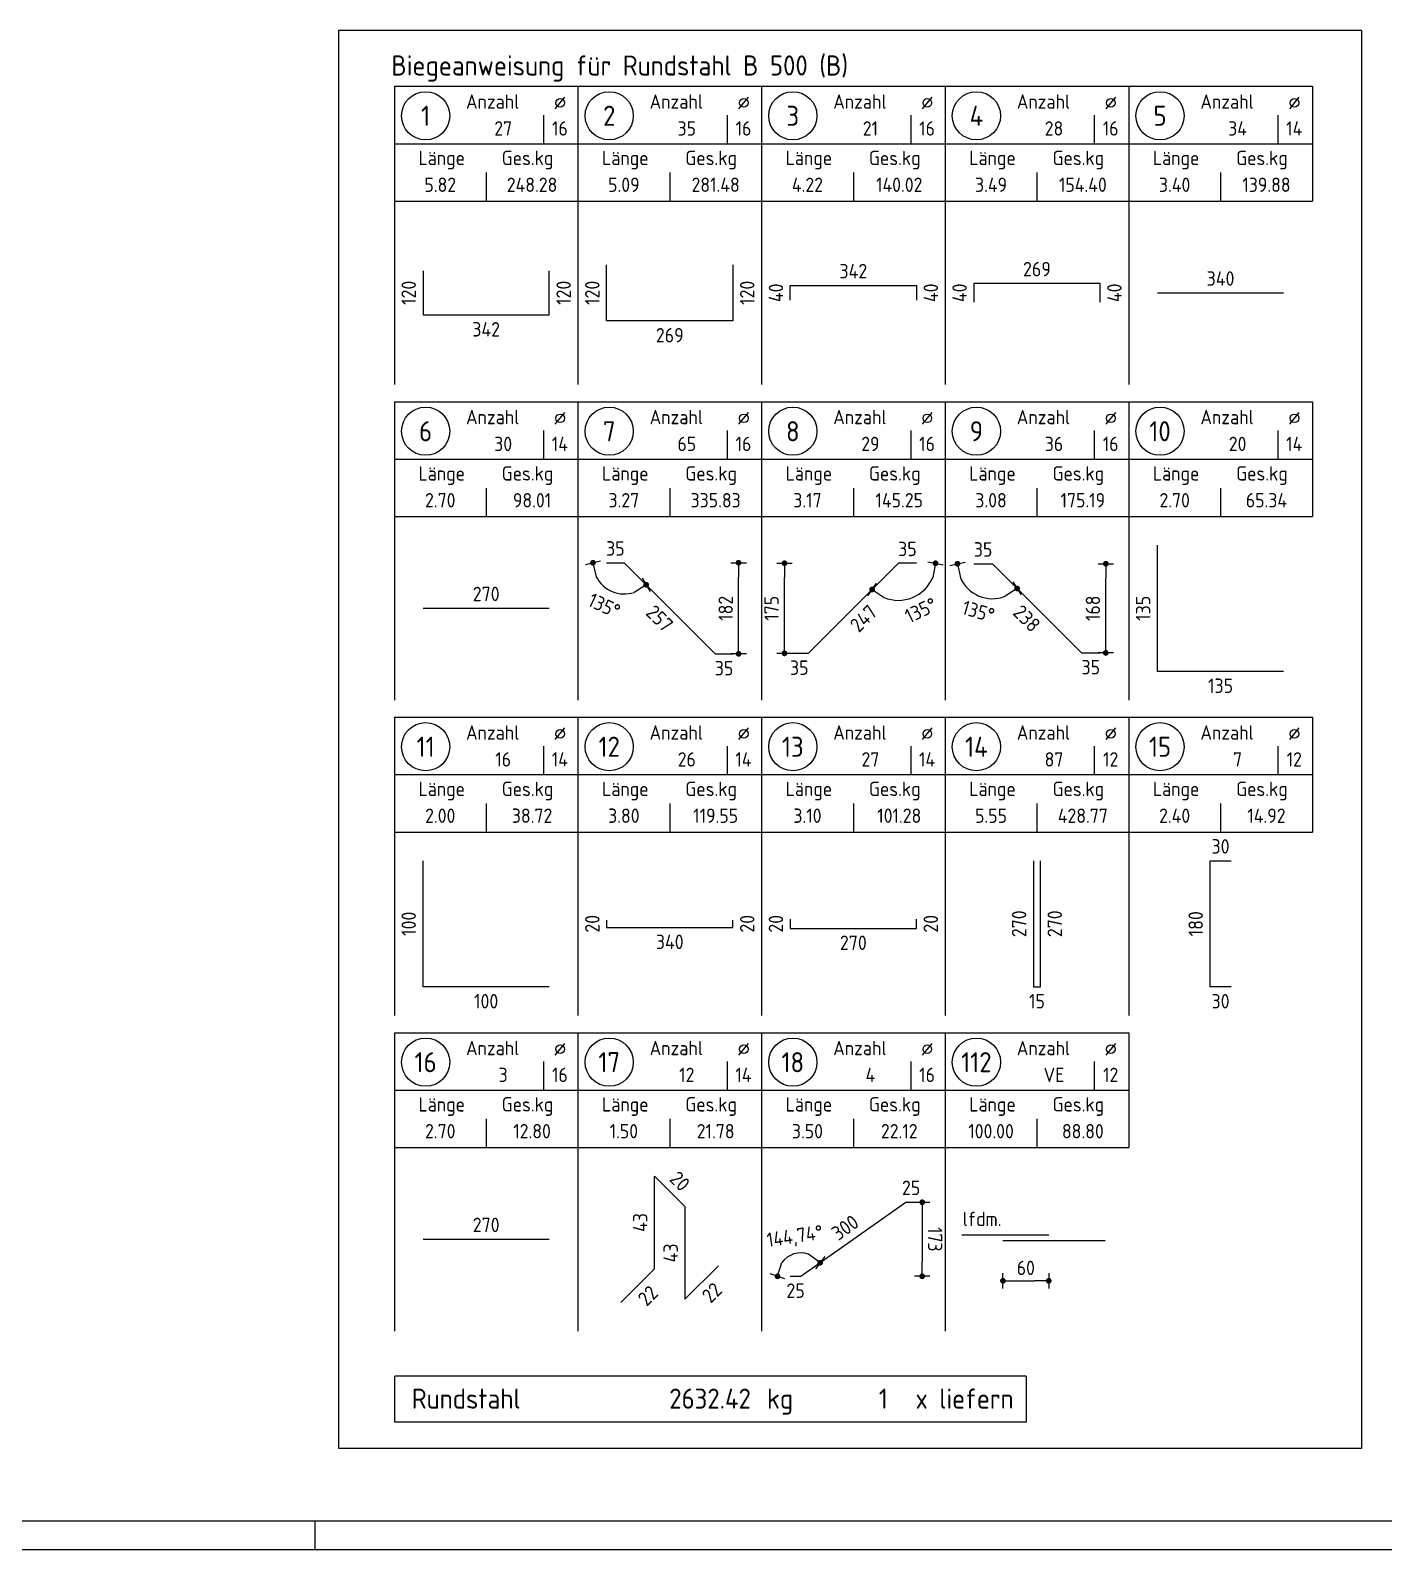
# Model space of a CAD drawing. Extents: x 0 to 42.8, y -1.8 to 41.7.
# Drawn here: x 18.98 to 24.88, y 0 to 6.62 of the extents above; entities that cross this region are included whole.
import ezdxf
from ezdxf.enums import TextEntityAlignment as Align

# ---------------------------------------------------------------- set-up
doc = ezdxf.new("R2010")
doc.units = 0
doc.header["$LTSCALE"] = 0.25
doc.linetypes.add('AUSGEZOGEN', pattern=[1000.01, 1000, 0.01])
for name, color, linetype in [('MASSE', 7, 'Continuous'), ('RAHMEN', 7, 'Continuous'), ('RND', 7, 'Continuous'), ('RND_BILD', 7, 'Continuous'), ('TEXT', 7, 'Continuous')]:
    doc.layers.add(name, color=color, linetype=linetype)
doc.styles.add('txt', font='isocp.shx')
doc.dimstyles.new('DOT_I', dxfattribs={"dimscale": 0.25, "dimtxt": 0.25, "dimasz": 0.25, "dimexe": 0.1, "dimexo": 0.3, "dimgap": 0.1, "dimtad": 1, "dimdec": 3, "dimzin": 3, "dimtxsty": 'txt', "dimblk": 'DOT', "dimblk1": 'DOT', "dimblk2": 'DOT', "dimsah": 1, "dimcen": 0.1, "dimse1": 1, "dimse2": 1, "dimazin": 0, "dimtfac": 1, "dimtdec": 4, "dimtix": 1, "dimtmove": 2, "dimatfit": 3, "dimfxl": 0, "dimtvp": 1, "dimtolj": 1, "dimtzin": 0, "dimarcsym": 0})

# ---------------------------------------------------------------- blocks, each defined once
blk = doc.blocks.new('DOT')
at = {"layer": 'MASSE', "color": 7, "linetype": 'Continuous'}
for p, q in [((0, 0), (-1, 0)), ((0, 0.54), (0, -0.54))]:
    blk.add_line(p, q, dxfattribs=at)
at = {"layer": 'MASSE', "color": 7, "linetype": 'Continuous', "const_width": 0.2}
blk.add_lwpolyline([(-0.1, 0, 1), (0.1, 0, 1)], format="xyb", close=True, dxfattribs=at)
blk = doc.blocks.new('*D17')
at = {"layer": 'Defpoints', "color": 0, "linetype": 'AUSGEZOGEN', "transparency": 16777216}
for p in [(22.07, 4.3013), (22.07, 4.3013), (22.07, 3.9042)]:
    blk.add_point(p, dxfattribs=at)
at = {"layer": 'RND_BILD', "color": 0, "linetype": 'AUSGEZOGEN', "lineweight": -2, "transparency": 16777216}
blk.add_line((22.07, 3.9667), (22.07, 4.2388), dxfattribs=at)
at = {"layer": 'RND_BILD', "color": 0, "linetype": 'AUSGEZOGEN', "lineweight": -2, "transparency": 16777216, "xscale": 0.0625, "yscale": 0.0625, "zscale": 0.0625}
for p, rotation in [((22.07, 4.3013), 90), ((22.07, 3.9042), 270)]:
    blk.add_blockref('DOT', p, dxfattribs=dict(at, rotation=rotation))
at = {"layer": 'RND_BILD', "color": 0, "linetype": 'AUSGEZOGEN', "transparency": 16777216, "insert": (22.0137, 4.1027), "char_height": 0.0625, "attachment_point": 5, "rotation": 90, "style": 'txt'}
blk.add_mtext('\\A1;182', dxfattribs=at)
blk = doc.blocks.new('*D18')
at = {"layer": 'Defpoints', "color": 0, "linetype": 'AUSGEZOGEN', "transparency": 16777216}
for p in [(22.27, 4.299), (22.27, 4.299), (22.27, 3.9064)]:
    blk.add_point(p, dxfattribs=at)
at = {"layer": 'RND_BILD', "color": 0, "linetype": 'AUSGEZOGEN', "lineweight": -2, "transparency": 16777216}
blk.add_line((22.27, 3.9689), (22.27, 4.2365), dxfattribs=at)
at = {"layer": 'RND_BILD', "color": 0, "linetype": 'AUSGEZOGEN', "lineweight": -2, "transparency": 16777216, "xscale": 0.0625, "yscale": 0.0625, "zscale": 0.0625}
for p, rotation in [((22.27, 4.299), 90), ((22.27, 3.9064), 270)]:
    blk.add_blockref('DOT', p, dxfattribs=dict(at, rotation=rotation))
at = {"layer": 'RND_BILD', "color": 0, "linetype": 'AUSGEZOGEN', "transparency": 16777216, "insert": (22.2137, 4.1027), "char_height": 0.0625, "attachment_point": 5, "rotation": 90, "style": 'txt'}
blk.add_mtext('\\A1;175', dxfattribs=at)
blk = doc.blocks.new('*D19')
at = {"layer": 'Defpoints', "color": 0, "linetype": 'AUSGEZOGEN', "transparency": 16777216}
for p in [(23.67, 4.2969), (23.67, 4.2969), (23.67, 3.9085)]:
    blk.add_point(p, dxfattribs=at)
at = {"layer": 'RND_BILD', "color": 0, "linetype": 'AUSGEZOGEN', "lineweight": -2, "transparency": 16777216}
blk.add_line((23.67, 3.971), (23.67, 4.2344), dxfattribs=at)
at = {"layer": 'RND_BILD', "color": 0, "linetype": 'AUSGEZOGEN', "lineweight": -2, "transparency": 16777216, "xscale": 0.0625, "yscale": 0.0625, "zscale": 0.0625}
for p, rotation in [((23.67, 4.2969), 89.99999999999793), ((23.67, 3.9085), 269.999999999998)]:
    blk.add_blockref('DOT', p, dxfattribs=dict(at, rotation=rotation))
at = {"layer": 'RND_BILD', "color": 0, "linetype": 'AUSGEZOGEN', "transparency": 16777216, "insert": (23.6137, 4.1027), "char_height": 0.0625, "attachment_point": 5, "rotation": 90, "style": 'txt'}
blk.add_mtext('\\A1;168', dxfattribs=at)
blk = doc.blocks.new('*D29')
at = {"layer": 'Defpoints', "color": 0, "linetype": 'AUSGEZOGEN', "transparency": 16777216}
for p in [(21.495, 4.3013), (21.5714, 4.3013), (21.5714, 4.3013), (21.5714, 4.1652), (21.9685, 3.9042)]:
    blk.add_point(p, dxfattribs=at)
at = {"layer": 'MASSE', "color": 0, "linetype": 'AUSGEZOGEN', "lineweight": -2, "transparency": 16777216}
blk.add_arc((21.5714, 4.3013), 0.136, 206.56147, 288.43853, dxfattribs=at)
at = {"layer": 'MASSE', "color": 0, "linetype": 'AUSGEZOGEN', "lineweight": -2, "transparency": 16777216, "xscale": 0.0625, "yscale": 0.0625, "zscale": 0.0625}
for p, rotation in [((21.4354, 4.3013), 103.280736319566), ((21.6676, 4.2051), 31.71926368043457)]:
    blk.add_blockref('DOT', p, dxfattribs=dict(at, rotation=rotation))
at = {"layer": 'MASSE', "color": 0, "linetype": 'AUSGEZOGEN', "transparency": 16777216, "insert": (21.4847, 4.1145), "char_height": 0.0625, "attachment_point": 5, "rotation": 335.09239, "style": 'txt'}
blk.add_mtext('\\A1;135°', dxfattribs=at)
blk = doc.blocks.new('*D30')
at = {"layer": 'Defpoints', "color": 0, "linetype": 'AUSGEZOGEN', "transparency": 16777216}
for p in [(22.7663, 4.299), (22.7663, 4.299), (22.845, 4.299), (22.7663, 4.1374), (22.3736, 3.9064)]:
    blk.add_point(p, dxfattribs=at)
at = {"layer": 'MASSE', "color": 0, "linetype": 'AUSGEZOGEN', "lineweight": -2, "transparency": 16777216}
blk.add_arc((22.7663, 4.299), 0.1616, 247.29398, 337.70602, dxfattribs=at)
at = {"layer": 'MASSE', "color": 0, "linetype": 'AUSGEZOGEN', "lineweight": -2, "transparency": 16777216, "xscale": 0.0625, "yscale": 0.0625, "zscale": 0.0625}
for p, rotation in [((22.9279, 4.299), 78.85301236798706), ((22.652, 4.1847), 146.1469876320157)]:
    blk.add_blockref('DOT', p, dxfattribs=dict(at, rotation=rotation))
at = {"layer": 'MASSE', "color": 0, "linetype": 'AUSGEZOGEN', "transparency": 16777216, "insert": (22.8642, 4.0943), "char_height": 0.0625, "attachment_point": 5, "rotation": 25.55763, "style": 'txt'}
blk.add_mtext('\\A1;135°', dxfattribs=at)
blk = doc.blocks.new('*D31')
at = {"layer": 'Defpoints', "color": 0, "linetype": 'AUSGEZOGEN', "transparency": 16777216}
for p in [(23.095, 4.2969), (23.1757, 4.2969), (23.1757, 4.2969), (23.0681, 4.1893), (23.5642, 3.9085)]:
    blk.add_point(p, dxfattribs=at)
at = {"layer": 'MASSE', "color": 0, "linetype": 'AUSGEZOGEN', "lineweight": -2, "transparency": 16777216}
blk.add_arc((23.1757, 4.2969), 0.1522, 203.69623, 291.30377, dxfattribs=at)
at = {"layer": 'MASSE', "color": 0, "linetype": 'AUSGEZOGEN', "lineweight": -2, "transparency": 16777216, "xscale": 0.0625, "yscale": 0.0625, "zscale": 0.0625}
for p, rotation in [((23.0235, 4.2969), 101.8481127652981), ((23.2834, 4.1893), 33.15188723470138)]:
    blk.add_blockref('DOT', p, dxfattribs=dict(at, rotation=rotation))
at = {"layer": 'MASSE', "color": 0, "linetype": 'AUSGEZOGEN', "transparency": 16777216, "insert": (23.1148, 4.0892), "char_height": 0.0625, "attachment_point": 5, "rotation": 343.66198, "style": 'txt'}
blk.add_mtext('\\A1;135°', dxfattribs=at)
blk = doc.blocks.new('A1-35-0')
at = {"layer": 'RAHMEN', "color": 5}
blk.add_line((2, 0.5), (118.4, 0.5), dxfattribs=at)
at = {"layer": 'RAHMEN', "color": 7}
blk.add_line((80.9, 0), (80.9, 0.5), dxfattribs=at)
at = {"layer": 'RAHMEN'}
blk.add_line((0, 0), (118.9, 0), dxfattribs=at)
blk = doc.blocks.new('RND_LIS2')
at = {"layer": 'RND', "color": 3, "linetype": 'Continuous'}
for p, q in [((0, 0), (0, -5.2)), ((0, 0), (3.2, 0)), ((3.2, 0), (3.2, -2)), ((2.6, -0.503), (2.6, -1)), ((0, -1), (3.2, -1)), ((1.6, -1.503), (1.6, -2)), ((0, -2), (3.2, -2))]:
    blk.add_line(p, q, dxfattribs=at)
at = {"layer": 'RND', "color": 7, "linetype": 'Continuous'}
blk.add_line((2.805, -0.39), (2.973, -0.186), dxfattribs=at)
at = {"layer": 'RND', "color": 1, "linetype": 'Continuous'}
blk.add_circle((0.545, -0.513), 0.42, dxfattribs=at)
at = {"layer": 'RND', "color": 7, "linetype": 'Continuous'}
blk.add_circle((2.889, -0.288), 0.075, dxfattribs=at)
at = {"layer": 'RND', "color": 7, "linetype": 'Continuous', "style": 'txt'}
for s, p in [('Anzahl', (1.249, -0.391)), ('Länge', (0.42, -1.373)), ('Ges.kg', (1.872, -1.373))]:
    blk.add_text(s, height=0.25, dxfattribs=at).set_placement(p)
at = {"layer": 'RND', "color": 1, "linetype": 'Continuous', "style": 'txt'}
blk.add_attdef('POS1', text='', height=0.35, dxfattribs=at).set_placement((0.545, -0.513), align=Align.MIDDLE)
at = {"layer": 'RND', "color": 7, "linetype": 'Continuous', "style": 'txt'}
for tag, p in [('STK1', (1.897, -0.859)), ('DS1', (2.885, -0.859)), ('LANG1', (0.8, -1.841)), ('GEW', (2.4, -1.841))]:
    blk.add_attdef(tag, text='', height=0.25, dxfattribs=at).set_placement(p, align=Align.CENTER)
blk = doc.blocks.new('*D38')
at = {"layer": 'Defpoints', "color": 0, "linetype": 'AUSGEZOGEN', "transparency": 16777216}
for p in [(22.87, 1.5142), (22.87, 1.1912), (22.87, 1.1912)]:
    blk.add_point(p, dxfattribs=at)
at = {"layer": 'RND_BILD', "color": 0, "linetype": 'AUSGEZOGEN', "lineweight": -2, "transparency": 16777216}
blk.add_line((22.87, 1.4517), (22.87, 1.2537), dxfattribs=at)
at = {"layer": 'RND_BILD', "color": 0, "linetype": 'AUSGEZOGEN', "lineweight": -2, "transparency": 16777216, "xscale": 0.0625, "yscale": 0.0625, "zscale": 0.0625}
for p, rotation in [((22.87, 1.5142), 90.0000000000013), ((22.87, 1.1912), 270.0000000000013)]:
    blk.add_blockref('DOT', p, dxfattribs=dict(at, rotation=rotation))
at = {"layer": 'RND_BILD', "color": 0, "linetype": 'AUSGEZOGEN', "transparency": 16777216, "insert": (22.9262, 1.3527), "char_height": 0.0625, "attachment_point": 5, "rotation": 270, "style": 'txt'}
blk.add_mtext('\\A1;173', dxfattribs=at)
blk = doc.blocks.new('*D39')
at = {"layer": 'Defpoints', "color": 0, "linetype": 'AUSGEZOGEN', "transparency": 16777216}
for p in [(22.7983, 1.5142), (22.2734, 1.2676), (22.295, 1.1912), (22.3416, 1.1912), (22.3416, 1.1912)]:
    blk.add_point(p, dxfattribs=at)
at = {"layer": 'MASSE', "color": 0, "linetype": 'AUSGEZOGEN', "lineweight": -2, "transparency": 16777216}
blk.add_arc((22.3416, 1.1912), 0.1023, 70.83393, 144.43046, dxfattribs=at)
at = {"layer": 'MASSE', "color": 0, "linetype": 'AUSGEZOGEN', "lineweight": -2, "transparency": 16777216, "xscale": 0.0625, "yscale": 0.0625, "zscale": 0.0625}
for p, rotation in [((22.2393, 1.1912), 252.2152310322735), ((22.4251, 1.2503), 323.0491586504807)]:
    blk.add_blockref('DOT', p, dxfattribs=dict(at, rotation=rotation))
at = {"layer": 'MASSE', "color": 0, "linetype": 'AUSGEZOGEN', "transparency": 16777216, "insert": (22.316, 1.3601), "char_height": 0.0625, "attachment_point": 5, "rotation": 8.60026, "style": 'txt'}
blk.add_mtext('\\A1;144,74°', dxfattribs=at)
blk = doc.blocks.new('*D40')
at = {"layer": 'Defpoints', "color": 0, "linetype": 'AUSGEZOGEN', "transparency": 16777216}
for p in [(23.2215, 1.3466), (23.4215, 1.3466), (23.4215, 1.1716)]:
    blk.add_point(p, dxfattribs=at)
at = {"layer": 'RND', "color": 0, "linetype": 'AUSGEZOGEN', "lineweight": -2, "transparency": 16777216}
blk.add_line((23.284, 1.1716), (23.359, 1.1716), dxfattribs=at)
at = {"layer": 'RND', "color": 0, "linetype": 'AUSGEZOGEN', "lineweight": -2, "transparency": 16777216, "xscale": 0.0625, "yscale": 0.0625, "zscale": 0.0625, "rotation": 180}
blk.add_blockref('DOT', (23.2215, 1.1716), dxfattribs=at)
at = {"layer": 'RND', "color": 0, "linetype": 'AUSGEZOGEN', "lineweight": -2, "transparency": 16777216, "xscale": 0.0625, "yscale": 0.0625, "zscale": 0.0625}
blk.add_blockref('DOT', (23.4215, 1.1716), dxfattribs=at)
at = {"layer": 'RND', "color": 0, "linetype": 'AUSGEZOGEN', "transparency": 16777216, "insert": (23.3215, 1.2279), "char_height": 0.0625, "attachment_point": 5, "style": 'txt'}
blk.add_mtext('\\A1;60', dxfattribs=at)
blk = doc.blocks.new('RND_SUM')
at = {"layer": 'RND', "color": 5, "linetype": 'Continuous'}
for p, q in [((0, 0), (0, 0.8)), ((11, 0.8), (0, 0.8)), ((11, 0.8), (11, 0)), ((11, 0), (0, 0))]:
    blk.add_line(p, q, dxfattribs=at)
at = {"layer": 'RND', "color": 1, "linetype": 'Continuous', "style": 'txt'}
for s, p in [('Rundstahl', (0.292, 0.235)), ('kg', (6.483, 0.235))]:
    blk.add_text(s, height=0.35, dxfattribs=at).set_placement(p)
blk.add_text('x liefern', height=0.35, dxfattribs=at).set_placement((10.784, 0.235), align=Align.RIGHT)
for tag, p in [('RND-S', (6.203, 0.235)), ('RND-Z', (8.59, 0.235))]:
    blk.add_attdef(tag, text='', height=0.35, dxfattribs=at).set_placement(p, align=Align.RIGHT)

msp = doc.modelspace()

# ---------------------------------------------------------------- linework, layer by layer
at = {"layer": 'RND', "color": 1, "linetype": 'AUSGEZOGEN'}
for points in [[(23.0425, 1.3716), (23.4215, 1.3716)], [(23.2215, 1.3466), (23.6674, 1.3466)]]:
    msp.add_lwpolyline(points, dxfattribs=at)
at = {"layer": 'RND_BILD', "color": 1, "linetype": 'AUSGEZOGEN'}
for points in [[(20.695, 5.5742), (20.695, 5.3812), (21.245, 5.3812), (21.245, 5.5742)], [(22.045, 5.6002), (22.045, 5.3553), (21.495, 5.3553), (21.495, 5.6002)], [(22.295, 5.4456), (22.295, 5.5099), (22.845, 5.5099), (22.845, 5.4456)], [(23.645, 5.4369), (23.645, 5.5185), (23.095, 5.5185), (23.095, 5.4369)], [(23.895, 5.4777), (24.445, 5.4777)], [(24.445, 3.8277), (23.895, 3.8277), (23.895, 4.3777)], [(21.495, 4.3013), (21.5714, 4.3013), (21.9685, 3.9042), (22.045, 3.9042)], [(22.845, 4.299), (22.7663, 4.299), (22.3736, 3.9064), (22.295, 3.9064)], [(23.095, 4.2969), (23.1757, 4.2969), (23.5642, 3.9085), (23.645, 3.9085)], [(20.695, 4.1027), (21.245, 4.1027)], [(21.245, 2.4527), (20.695, 2.4527), (20.695, 3.0027)], [(23.3547, 3.0027), (23.3547, 2.4527), (23.3852, 2.4527), (23.3852, 3.0027)], [(24.2158, 2.4527), (24.1241, 2.4527), (24.1241, 3.0027), (24.2158, 3.0027)], [(21.495, 2.7439), (21.495, 2.7116), (22.045, 2.7116), (22.045, 2.7439)], [(22.295, 2.7481), (22.295, 2.7074), (22.845, 2.7074), (22.845, 2.7481)], [(21.5574, 1.0777), (21.7035, 1.2238), (21.7035, 1.6277), (21.8364, 1.4949), (21.8364, 1.091), (21.9825, 1.2371)], [(22.295, 1.1912), (22.3416, 1.1912), (22.7983, 1.5142), (22.845, 1.5142)], [(20.695, 1.3527), (21.245, 1.3527)]]:
    msp.add_lwpolyline(points, dxfattribs=at)
at = {"layer": 'TEXT', "color": 1, "linetype": 'AUSGEZOGEN'}
msp.add_lwpolyline([(20.327, 0.4418), (24.786, 0.4418), (24.786, 6.6216), (20.327, 6.6216)], close=True, dxfattribs=at)

# ---------------------------------------------------------------- block references
at = {"layer": 'RAHMEN', "color": 7, "linetype": 'AUSGEZOGEN', "xscale": 0.25, "yscale": 0.25, "zscale": 0.25}
msp.add_blockref('A1-35-0', (0, 0), dxfattribs=at)
at = {"layer": 'RND_BILD', "color": 6, "linetype": 'AUSGEZOGEN', "xscale": 0.25, "yscale": 0.25, "zscale": 0.25}
msp.add_blockref('RND_LIS2', (20.57, 6.3777), dxfattribs=at).add_auto_attribs({'POS1': '1', 'STK1': '27', 'DS1': '16', 'LANG1': '5.82', 'GEW': '248.28'})
at = {"layer": 'RND_BILD', "color": 7, "linetype": 'AUSGEZOGEN', "xscale": 0.25, "yscale": 0.25, "zscale": 0.25}
for name, p, values in [('RND_LIS2', (21.37, 6.3777), {'POS1': '2', 'STK1': '35', 'DS1': '16', 'LANG1': '5.09', 'GEW': '281.48'}), ('RND_LIS2', (22.17, 6.3777), {'POS1': '3', 'STK1': '21', 'DS1': '16', 'LANG1': '4.22', 'GEW': '140.02'}), ('RND_LIS2', (22.97, 6.3777), {'POS1': '4', 'STK1': '28', 'DS1': '16', 'LANG1': '3.49', 'GEW': '154.40'}), ('RND_LIS2', (23.77, 6.3777), {'POS1': '5', 'STK1': '34', 'DS1': '14', 'LANG1': '3.40', 'GEW': '139.88'}), ('RND_LIS2', (20.57, 5.0027), {'POS1': '6', 'STK1': '30', 'DS1': '14', 'LANG1': '2.70', 'GEW': '98.01'}), ('RND_LIS2', (21.37, 5.0027), {'POS1': '7', 'STK1': '65', 'DS1': '16', 'LANG1': '3.27', 'GEW': '335.83'}), ('RND_LIS2', (22.17, 5.0027), {'POS1': '8', 'STK1': '29', 'DS1': '16', 'LANG1': '3.17', 'GEW': '145.25'}), ('RND_LIS2', (22.97, 5.0027), {'POS1': '9', 'STK1': '36', 'DS1': '16', 'LANG1': '3.08', 'GEW': '175.19'}), ('RND_LIS2', (23.77, 5.0027), {'POS1': '10', 'STK1': '20', 'DS1': '14', 'LANG1': '2.70', 'GEW': '65.34'}), ('RND_LIS2', (20.57, 3.6277), {'POS1': '11', 'STK1': '16', 'DS1': '14', 'LANG1': '2.00', 'GEW': '38.72'}), ('RND_LIS2', (21.37, 3.6277), {'POS1': '12', 'STK1': '26', 'DS1': '14', 'LANG1': '3.80', 'GEW': '119.55'}), ('RND_LIS2', (22.17, 3.6277), {'POS1': '13', 'STK1': '27', 'DS1': '14', 'LANG1': '3.10', 'GEW': '101.28'}), ('RND_LIS2', (22.97, 3.6277), {'POS1': '14', 'STK1': '87', 'DS1': '12', 'LANG1': '5.55', 'GEW': '428.77'}), ('RND_LIS2', (23.77, 3.6277), {'POS1': '15', 'STK1': '7', 'DS1': '12', 'LANG1': '2.40', 'GEW': '14.92'}), ('RND_LIS2', (20.57, 2.2527), {'POS1': '16', 'STK1': '3', 'DS1': '16', 'LANG1': '2.70', 'GEW': '12.80'}), ('RND_LIS2', (21.37, 2.2527), {'POS1': '17', 'STK1': '12', 'DS1': '14', 'LANG1': '1.50', 'GEW': '21.78'}), ('RND_LIS2', (22.17, 2.2527), {'POS1': '18', 'STK1': '4', 'DS1': '16', 'LANG1': '3.50', 'GEW': '22.12'}), ('RND_LIS2', (22.97, 2.2527), {'POS1': '112', 'STK1': 'VE', 'DS1': '12', 'LANG1': '100.00', 'GEW': '88.80'}), ('RND_SUM', (20.5727, 0.5556), {'RND-S': '2632.42', 'RND-Z': '1'})]:
    msp.add_blockref(name, p, dxfattribs=at).add_auto_attribs(values)

# ---------------------------------------------------------------- texts
at = {"layer": 'RND_BILD', "color": 7, "linetype": 'AUSGEZOGEN', "style": 'txt'}
for s, rotation, p in [('342', 360, (22.57, 5.5724)), ('120', 90, (20.6325, 5.4777)), ('120', 90, (21.3075, 5.4777)), ('120', 90, (21.4325, 5.4777)), ('120', 90, (22.1075, 5.4777)), ('40', 90, (22.2325, 5.4777)), ('40', 90, (22.9075, 5.4777)), ('40', 90, (23.0325, 5.4777)), ('40', 90, (23.7075, 5.4777)), ('257', 315, (21.7258, 4.0585)), ('247', 45, (22.6142, 4.0585)), ('238', 315, (23.3258, 4.0585)), ('135', 90, (23.8325, 4.1027)), ('35', 360, (23.6046, 3.846)), ('270', 90, (23.2922, 2.7277)), ('270', 90, (23.4477, 2.7277)), ('100', 90, (20.6325, 2.7277)), ('20', 90, (21.4325, 2.7277)), ('20', 90, (22.1075, 2.7277)), ('20', 90, (22.2325, 2.7277)), ('20', 90, (22.9075, 2.7277)), ('180', 90, (24.0616, 2.7277)), ('20', 315, (21.8142, 1.6055)), ('43', 90, (21.641, 1.4258)), ('300', 35.26439, (22.5339, 1.4038)), ('43', 90, (21.7739, 1.293)), ('22', 45, (21.6747, 1.1066)), ('22', 45, (21.9536, 1.1199))]:
    msp.add_text(s, height=0.063, rotation=rotation, dxfattribs=at).set_placement(p, align=Align.MIDDLE)
for s, p in [('269', (23.37, 5.581)), ('340', (24.17, 5.5402)), ('342', (20.97, 5.3187)), ('269', (21.77, 5.2928)), ('35', (21.5332, 4.3638)), ('35', (22.8056, 4.3615)), ('35', (23.1354, 4.3594)), ('270', (20.97, 4.1652)), ('35', (22.0067, 3.8417)), ('35', (22.3343, 3.8439)), ('135', (24.17, 3.7652)), ('30', (24.17, 3.0652)), ('340', (21.77, 2.6491)), ('270', (22.57, 2.6449)), ('100', (20.97, 2.3902)), ('15', (23.37, 2.3902)), ('30', (24.17, 2.3902)), ('25', (22.8217, 1.5767)), ('270', (20.97, 1.4152)), ('25', (22.3183, 1.1287))]:
    msp.add_text(s, height=0.063, dxfattribs=at).set_placement(p, align=Align.MIDDLE)
at = {"layer": 'TEXT', "color": 1, "linetype": 'AUSGEZOGEN', "style": 'txt'}
msp.add_text('Biegeanweisung für Rundstahl B 500 (B)', height=0.0875, dxfattribs=at).set_placement((20.5567, 6.4249))
at = {"layer": 'TEXT', "color": 7, "linetype": 'AUSGEZOGEN', "style": 'txt'}
msp.add_text('lfdm.', height=0.0625, dxfattribs=at).set_placement((23.0467, 1.4099))

# ---------------------------------------------------------------- dimensions: what is measured, and where the dimension line sits
at = {"layer": 'MASSE', "color": 7, "linetype": 'AUSGEZOGEN'}
for base, line1, line2, picture, middle in [((21.5714, 4.1652), ((21.495, 4.3013), (21.5714, 4.3013)), ((21.5714, 4.3013), (21.9685, 3.9042)), '*D29', (21.4847, 4.1145)), ((22.7663, 4.1374), ((22.845, 4.299), (22.7663, 4.299)), ((22.7663, 4.299), (22.3736, 3.9064)), '*D30', (22.8642, 4.0943)), ((23.0681, 4.1893), ((23.095, 4.2969), (23.1757, 4.2969)), ((23.1757, 4.2969), (23.5642, 3.9085)), '*D31', (23.1148, 4.0892))]:
    dim = msp.add_angular_dim_2l(base=base, line1=line1, line2=line2, text='135°', dimstyle='DOT_I', override={"dimscale": 0.25}, dxfattribs=at)
    dim.commit()
    dim.dimension.update_dxf_attribs({"geometry": picture, "text_midpoint": middle, "dimtype": 162})
dim = msp.add_angular_dim_2l(base=(22.27345, 1.26756), line1=((22.34158, 1.19124), (22.79834, 1.51422)), line2=((22.29496, 1.19124), (22.34158, 1.19124)), dimstyle='DOT_I', dxfattribs=at)
dim.commit()
dim.dimension.update_dxf_attribs({"geometry": '*D39', "text_midpoint": (22.31603, 1.36014), "dimtype": 162})
at = {"layer": 'RND', "color": 7, "linetype": 'AUSGEZOGEN'}
dim = msp.add_linear_dim(base=(23.4215, 1.1716), p1=(23.2215, 1.3466), p2=(23.4215, 1.3466), text='60', dimstyle='DOT_I', override={"dimdec": 0, "dimlfac": 100}, dxfattribs=at)
dim.commit()
dim.dimension.update_dxf_attribs({"geometry": '*D40', "text_midpoint": (23.3215, 1.2279)})
at = {"layer": 'RND_BILD', "color": 7, "linetype": 'AUSGEZOGEN'}
for base, p1, p2, angle, text, override, picture, middle in [((22.07, 4.3013), (22.07, 3.9042), (22.07, 4.3013), 90, '182', {"dimscale": 0.25, "dimdec": 0, "dimlfac": 100}, '*D17', (22.0137, 4.1027)), ((22.27, 4.299), (22.27, 3.9064), (22.27, 4.299), 90, '175', {"dimscale": 0.25, "dimdec": 0, "dimlfac": 100}, '*D18', (22.2137, 4.1027)), ((23.67, 4.2969), (23.67, 3.9085), (23.67, 4.2969), 90, '168', {"dimscale": 0.25, "dimdec": 0, "dimlfac": 100}, '*D19', (23.6137, 4.1027)), ((22.87, 1.1912), (22.87, 1.5142), (22.87, 1.1912), 270, '173', {"dimdec": 0, "dimlfac": 100}, '*D38', (22.9262, 1.3527))]:
    dim = msp.add_linear_dim(base=base, p1=p1, p2=p2, angle=angle, text=text, dimstyle='DOT_I', override=override, dxfattribs=at)
    dim.commit()
    dim.dimension.update_dxf_attribs({"geometry": picture, "text_midpoint": middle})

doc.saveas('drawing.dxf')
